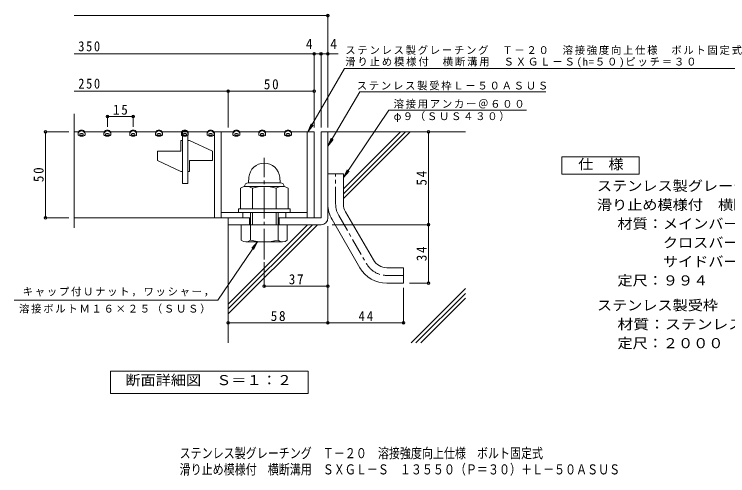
# Model space of a CAD drawing. Units: millimetres on the paper, enlarged 10 times, with parts at other scales. Extents: x -1294 to 1850, y -1371 to 1147.
# Drawn here: x -1294 to 779, y -1371 to -29 of the extents above; entities that cross this region are included whole.
import ezdxf
from ezdxf.enums import TextEntityAlignment as Align

# ---------------------------------------------------------------- set-up
doc = ezdxf.new("R2010")
doc.units = ezdxf.units.MM
doc.header["$LTSCALE"] = 10
doc.header["$PDMODE"] = 32
doc.header["$PDSIZE"] = 8
doc.linetypes.add('CHAIN1', pattern=[8, 5, -1, 1, -1])
doc.linetypes.add('CHAIN2', pattern=[12, 9, -1, 1, -1])
for name, color, linetype, lineweight in [('D-0', 3, 'Continuous', 9), ('D-1', 2, 'Continuous', 9), ('D-2', 3, 'Continuous', 9), ('D-4', 7, 'Continuous', 9), ('D-5', 7, 'Continuous', 9), ('D-6', 6, 'Continuous', 9), ('F-5_F-5ﾚｲﾔ', 2, 'Continuous', 9)]:
    doc.layers.add(name, color=color, linetype=linetype, lineweight=lineweight)
doc.layers.add('F-0_F-0ﾚｲﾔ', color=6, linetype='Continuous')
doc.styles.add('ＭＳ ゴシック', font='')
doc.styles.get('ＭＳ ゴシック').set_extended_font_data('MS Gothic')

msp = doc.modelspace()

# ---------------------------------------------------------------- linework, layer by layer
at = {"layer": 'D-0', "color": 7}
for p, q in [((-1023.75, -355.84), (-1023.75, -323.3)), ((-1023.75, -326.3), (-948.76, -326.3)), ((-948.76, -355.84), (-948.76, -323.3))]:
    msp.add_line(p, q, dxfattribs=at)
at = {"layer": 'D-0'}
for p, q in [((-1108.12, -370.74), (-1120.45, -370.74)), ((-1033.12, -370.74), (-1089.41, -370.74)), ((-958.12, -370.74), (-1014.41, -370.74)), ((-883.12, -370.74), (-939.41, -370.74)), ((-808.12, -370.74), (-864.41, -370.74)), ((-805.28, -520.74), (-805.28, -370.74)), ((-805.28, -370.74), (-790.28, -370.74)), ((-790.28, -370.74), (-790.28, -520.74)), ((-733.12, -370.74), (-789.41, -370.74)), ((-658.12, -370.74), (-714.41, -370.74)), ((-583.12, -370.74), (-639.41, -370.74)), ((-508.12, -370.74), (-564.41, -370.74)), ((-422.78, -370.74), (-489.41, -370.74)), ((-1108.77, -379.45), (-1108.77, -374.98)), ((-1103.77, -380.18), (-1103.77, -376.91)), ((-1093.77, -380.18), (-1093.77, -376.91)), ((-1088.77, -379.45), (-1088.77, -374.98)), ((-1033.77, -379.45), (-1033.77, -374.98)), ((-1028.77, -380.18), (-1028.77, -376.91)), ((-1018.77, -380.18), (-1018.77, -376.91)), ((-1013.77, -379.45), (-1013.77, -374.98)), ((-958.77, -379.45), (-958.77, -374.98)), ((-953.77, -380.18), (-953.77, -376.91)), ((-943.77, -380.18), (-943.77, -376.91)), ((-938.77, -379.45), (-938.77, -374.98)), ((-883.77, -379.45), (-883.77, -374.98)), ((-878.77, -380.18), (-878.77, -376.91)), ((-868.77, -380.18), (-868.77, -376.91)), ((-863.77, -379.45), (-863.77, -374.98)), ((-808.77, -379.45), (-808.77, -374.98)), ((-803.77, -380.18), (-803.77, -376.91)), ((-793.77, -380.18), (-793.77, -376.91)), ((-788.77, -379.45), (-788.77, -374.98)), ((-733.77, -379.45), (-733.77, -374.98)), ((-728.77, -380.18), (-728.77, -376.91)), ((-718.77, -380.18), (-718.77, -376.91)), ((-713.77, -379.45), (-713.77, -374.98)), ((-658.77, -379.45), (-658.77, -374.98)), ((-653.77, -380.18), (-653.77, -376.91)), ((-643.77, -380.18), (-643.77, -376.91)), ((-638.77, -379.45), (-638.77, -374.98)), ((-583.77, -379.45), (-583.77, -374.98)), ((-578.77, -380.18), (-578.77, -376.91)), ((-568.77, -380.18), (-568.77, -376.91)), ((-563.77, -379.45), (-563.77, -374.98)), ((-508.77, -379.45), (-508.77, -374.98)), ((-503.77, -380.18), (-503.77, -376.91)), ((-493.77, -380.18), (-493.77, -376.91)), ((-488.77, -379.45), (-488.77, -374.98)), ((-805.28, -395.74), (-810.28, -395.74)), ((-810.28, -426.99), (-810.28, -395.74)), ((-785.28, -395.74), (-790.28, -395.74)), ((-785.28, -395.74), (-717.78, -426.99)), ((-810.28, -426.99), (-877.78, -426.99)), ((-877.78, -454.49), (-877.78, -426.99)), ((-717.78, -454.49), (-717.78, -426.99)), ((-785.28, -454.49), (-785.28, -485.74)), ((-717.78, -454.49), (-785.28, -454.49)), ((-790.28, -485.74), (-785.28, -485.74)), ((-805.28, -520.74), (-790.28, -520.74))]:
    msp.add_line(p, q, dxfattribs=at)
at = {"layer": 'D-0', "color": 2}
for p, q in [((-612.61, -502.82), (-614.03, -519.06)), ((-522.95, -502.82), (-521.53, -519.06)), ((-637.03, -534.38), (-637.03, -594.24)), ((-619.72, -529.24), (-515.85, -529.24)), ((-520.78, -519.06), (-614.78, -519.06)), ((-602.41, -534.38), (-602.41, -594.24)), ((-533.16, -534.38), (-533.16, -594.24)), ((-498.53, -534.38), (-498.53, -594.24)), ((-607.78, -685.67), (-607.78, -605.74)), ((-602.37, -640.74), (-602.37, -605.74)), ((-533.2, -640.74), (-533.2, -605.74)), ((-527.78, -685.67), (-527.78, -605.74)), ((-500.91, -640.74), (-634.66, -640.74)), ((-634.66, -685.67), (-634.66, -640.74)), ((-500.91, -685.67), (-500.91, -640.74)), ((-514.35, -690.74), (-621.22, -690.74))]:
    msp.add_line(p, q, dxfattribs=at)
at = {"layer": 'D-0'}
msp.add_lwpolyline([(-877.78, -454.49), (-810.28, -485.74), (-805.28, -485.74)], dxfattribs=at)
for centre, radius, start, end in [((-1098.77, -379.49), 11.25, 31.00233, 148.99767), ((-1098.77, -376.99), 11.25, 33.74878, 146.25122), ((-1023.77, -379.49), 11.25, 31.00233, 148.99767), ((-1023.77, -376.99), 11.25, 33.74878, 146.25122), ((-948.77, -379.49), 11.25, 31.00233, 148.99767), ((-948.77, -376.99), 11.25, 33.74861, 146.25139), ((-873.77, -379.49), 11.25, 31.00233, 148.99767), ((-873.77, -376.99), 11.25, 33.74861, 146.25139), ((-798.77, -379.49), 11.25, 31.00233, 148.99767), ((-798.77, -376.99), 11.25, 33.74861, 146.25139), ((-723.77, -379.49), 11.25, 31.00233, 148.99767), ((-723.77, -376.99), 11.25, 33.74861, 146.25139), ((-648.77, -379.49), 11.25, 31.00233, 148.99767), ((-648.77, -376.99), 11.25, 33.74861, 146.25139), ((-573.77, -379.49), 11.25, 31.00233, 148.99767), ((-573.77, -376.99), 11.25, 33.74861, 146.25139), ((-498.77, -379.49), 11.25, 31.00233, 148.99767), ((-498.77, -376.99), 11.25, 33.74861, 146.25139), ((-1106.27, -374.98), 2.5, 148.99734, 180), ((-1106.27, -379.45), 2.5, 180, 250.5285), ((-1098.77, -358.24), 25, 250.52866, 289.47134), ((-1098.77, -386.99), 11.25, 63.6122, 116.3878), ((-1098.77, -358.24), 22.5, 257.16035, 282.83965), ((-1091.27, -379.45), 2.5, 289.4715, 0), ((-1091.27, -374.98), 2.5, 0, 31.00266), ((-1031.27, -374.98), 2.5, 148.99734, 180), ((-1031.27, -379.45), 2.5, 180, 250.5285), ((-1023.77, -358.24), 25, 250.52866, 289.47134), ((-1023.77, -386.99), 11.25, 63.6122, 116.3878), ((-1023.77, -358.24), 22.5, 257.16035, 282.83965), ((-1016.27, -379.45), 2.5, 289.4715, 0), ((-1016.27, -374.98), 2.5, 0, 31.00266), ((-956.27, -374.98), 2.5, 148.99734, 180), ((-956.27, -379.45), 2.5, 180, 250.5285), ((-948.77, -358.24), 25, 250.52866, 289.47134), ((-948.77, -386.99), 11.25, 63.6122, 116.3878), ((-948.77, -358.24), 22.5, 257.16035, 282.83965), ((-941.27, -379.45), 2.5, 289.4715, 0), ((-941.27, -374.98), 2.5, 0, 31.00266), ((-881.27, -374.98), 2.5, 148.99734, 180), ((-881.27, -379.45), 2.5, 180, 250.5285), ((-873.77, -358.24), 25, 250.52866, 289.47134), ((-873.77, -386.99), 11.25, 63.6122, 116.3878), ((-873.77, -358.24), 22.5, 257.16035, 282.83965), ((-866.27, -379.45), 2.5, 289.4715, 0), ((-866.27, -374.98), 2.5, 0, 31.00266), ((-806.27, -374.98), 2.5, 148.99734, 180), ((-806.27, -379.45), 2.5, 180, 250.5285), ((-798.77, -358.24), 25, 250.52866, 289.47134), ((-798.77, -386.99), 11.25, 63.6122, 116.3878), ((-798.77, -358.24), 22.5, 257.16035, 282.83965), ((-791.27, -379.45), 2.5, 289.4715, 0), ((-791.27, -374.98), 2.5, 0, 31.00266), ((-731.27, -374.98), 2.5, 148.99734, 180), ((-731.27, -379.45), 2.5, 180, 250.5285), ((-723.77, -358.24), 25, 250.52866, 289.47134), ((-723.77, -386.99), 11.25, 63.6122, 116.3878), ((-723.77, -358.24), 22.5, 257.16035, 282.83965), ((-716.27, -379.45), 2.5, 289.4715, 0), ((-716.27, -374.98), 2.5, 0, 31.00266), ((-656.27, -374.98), 2.5, 148.99734, 180), ((-656.27, -379.45), 2.5, 180, 250.5285), ((-648.77, -358.24), 25, 250.52866, 289.47134), ((-648.77, -386.99), 11.25, 63.6122, 116.3878), ((-648.77, -358.24), 22.5, 257.16035, 282.83965), ((-641.27, -379.45), 2.5, 289.4715, 0), ((-641.27, -374.98), 2.5, 0, 31.00266), ((-581.27, -374.98), 2.5, 148.99734, 180), ((-581.27, -379.45), 2.5, 180, 250.5285), ((-573.77, -358.24), 25, 250.52866, 289.47134), ((-573.77, -386.99), 11.25, 63.6122, 116.3878), ((-573.77, -358.24), 22.5, 257.16035, 282.83965), ((-566.27, -379.45), 2.5, 289.4715, 0), ((-566.27, -374.98), 2.5, 0, 31.00266), ((-506.27, -374.98), 2.5, 148.99734, 180), ((-506.27, -379.45), 2.5, 180, 250.5285), ((-498.77, -358.24), 25, 250.52866, 289.47134), ((-498.77, -386.99), 11.25, 63.6122, 116.3878), ((-498.77, -358.24), 22.5, 257.16035, 282.83965), ((-491.27, -379.45), 2.5, 289.4715, 0), ((-491.27, -374.98), 2.5, 0, 31.00266)]:
    msp.add_arc(centre, radius, start, end, dxfattribs=at)
at = {"layer": 'D-0', "color": 2}
for centre, radius, start, end in [((-567.78, -506.74), 45, 5.00005, 174.99995), ((-619.72, -560.98), 31.74, 56.94844, 123.05156), ((-614.78, -529.56), 10.5, 90, 180.92122), ((-567.78, -648.51), 119.27, 73.12328, 106.87672), ((-515.85, -560.98), 31.74, 56.94844, 123.05156), ((-520.78, -529.56), 10.5, 359.07878, 90), ((-621.22, -670.39), 20.35, 228.67599, 311.32457), ((-567.78, -530.33), 160.41, 255.5598, 284.43997), ((-514.35, -670.39), 20.35, 228.67549, 311.32401)]:
    msp.add_arc(centre, radius, start, end, dxfattribs=at)
at = {"layer": 'D-0', "color": 7}
for p in [(-1023.75, -326.3), (-948.76, -326.3)]:
    msp.add_point(p, dxfattribs=at)
at = {"layer": 'D-1'}
for p, q in [((-402.78, -370.74), (-382.78, -370.74)), ((-402.78, -370.74), (-402.78, -620.74)), ((-382.78, -370.74), (-382.78, -620.74)), ((-382.78, -492.74), (-337.78, -492.74)), ((-337.78, -492.74), (-337.78, -580.67)), ((-642.78, -594.24), (-492.78, -594.24)), ((-642.78, -605.74), (-642.78, -594.24)), ((-492.78, -605.74), (-492.78, -594.24)), ((-672.78, -620.74), (-672.78, -640.74)), ((-607.78, -620.74), (-672.78, -620.74)), ((-630.28, -620.74), (-630.28, -605.74)), ((-611.12, -640.74), (-611.12, -620.74)), ((-402.78, -620.74), (-527.78, -620.74)), ((-524.45, -640.74), (-524.45, -620.74)), ((-505.28, -620.74), (-505.28, -605.74)), ((-331.74, -603.19), (-250.78, -743.26)), ((-402.78, -640.74), (-672.78, -640.74)), ((-370.7, -625.71), (-289.74, -765.78)), ((-162.78, -765.74), (-211.82, -765.74)), ((-162.78, -810.74), (-162.78, -765.74)), ((-162.78, -810.74), (-211.82, -810.74))]:
    msp.add_line(p, q, dxfattribs=at)
at = {"layer": 'D-1', "linetype": 'CHAIN2'}
msp.add_line((-567.78, -742.42), (-567.78, -446.74), dxfattribs=at)
at = {"layer": 'D-1', "linetype": 'CHAIN1'}
for p, q in [((-360.28, -580.67), (-360.28, -492.74)), ((-351.22, -614.45), (-270.26, -754.52)), ((-211.82, -788.24), (-162.78, -788.24))]:
    msp.add_line(p, q, dxfattribs=at)
at = {"layer": 'D-1'}
for centre, radius, start, end in [((-292.78, -580.67), 90, 180, 210.02957), ((-292.78, -580.67), 45, 180, 210.02916), ((-402.78, -620.74), 20, 270, 0), ((-211.82, -720.74), 45, 210.02936, 270), ((-211.82, -720.74), 90, 210.02953, 270)]:
    msp.add_arc(centre, radius, start, end, dxfattribs=at)
at = {"layer": 'D-1', "linetype": 'CHAIN1'}
for centre, start, end in [((-292.78, -580.67), 180, 210.02953), ((-211.82, -720.74), 210.0295, 270)]:
    msp.add_arc(centre, 67.5, start, end, dxfattribs=at)
at = {"layer": 'D-2'}
for p, q in [((-1120.45, -649.54), (-1120.45, -318.65)), ((-712.78, -370.74), (-712.78, -620.74)), ((-692.78, -370.74), (-692.78, -620.74)), ((-442.78, -370.74), (-442.78, -620.74)), ((-422.78, -370.74), (-422.78, -620.74)), ((-1120.45, -620.74), (-607.78, -620.74)), ((-692.78, -605.74), (-442.78, -605.74)), ((-527.78, -620.74), (-422.78, -620.74))]:
    msp.add_line(p, q, dxfattribs=at)
at = {"layer": 'D-4'}
for p, q in [((-1120.45, -32.87), (-382.78, -32.87)), ((-382.78, -357.78), (-382.78, -29.87)), ((-1120.45, -143.57), (-422.78, -143.57)), ((-422.78, -357.78), (-422.78, -140.57)), ((-422.78, -143.57), (-407.78, -143.57)), ((-407.78, -143.57), (-353.42, -143.57)), ((-402.78, -357.78), (-402.78, -140.57)), ((-1120.45, -252.32), (-672.78, -252.32)), ((-672.78, -357.78), (-672.78, -249.32)), ((-672.78, -252.32), (-422.78, -252.32)), ((-1135.45, -370.74), (-1206.78, -370.74)), ((-1203.78, -620.74), (-1203.78, -370.74)), ((-90.48, -640.74), (-90.48, -370.74)), ((-382.78, -412.4), (-373.06, -389.37)), ((-382.78, -412.4), (-367.43, -392.67)), ((-337.78, -503.73), (-326.61, -481.36)), ((-337.78, -503.73), (-321.21, -485.02)), ((-1135.45, -620.74), (-1206.78, -620.74)), ((-370.28, -640.74), (-87.48, -640.74)), ((-90.48, -810.74), (-90.48, -640.74)), ((-382.78, -644.55), (-382.78, -929.25)), ((-567.78, -749.37), (-567.78, -822.39)), ((-567.78, -819.39), (-382.78, -819.39)), ((-162.78, -824.44), (-162.78, -929.25)), ((-145.64, -810.74), (-87.48, -810.74))]:
    msp.add_line(p, q, dxfattribs=at)
msp.add_lwpolyline([(-672.78, -926.25), (-382.78, -926.25), (-162.78, -926.25)], dxfattribs=at)
for p in [(-382.78, -32.87), (-422.78, -143.57), (-402.78, -143.57), (-382.78, -143.57), (-672.78, -252.32), (-422.78, -252.32), (-1203.78, -370.74), (-90.48, -370.74), (-1203.78, -620.74), (-90.48, -640.74), (-90.48, -810.74), (-567.78, -819.39), (-382.78, -819.39), (-672.78, -926.25), (-382.78, -926.25), (-162.78, -926.25)]:
    msp.add_point(p, dxfattribs=at)
at = {"layer": 'D-5'}
for p, q in [((-441.08, -370.74), (-334.66, -186.4)), ((-334.66, -186.4), (834.99, -186.4)), ((-382.78, -412.4), (-290.38, -254.8)), ((-290.38, -254.8), (250.6, -254.8)), ((-205.52, -307.89), (-337.78, -503.73)), ((-205.52, -307.89), (194, -307.89)), ((-441.08, -370.74), (-431.52, -347.64)), ((-441.08, -370.74), (-425.87, -350.91)), ((-587.53, -690.74), (-703.23, -860.01)), ((-587.53, -690.74), (-604.21, -709.36)), ((-587.53, -690.74), (-598.82, -713.04)), ((-703.23, -860.01), (-1294.4, -860.01))]:
    msp.add_line(p, q, dxfattribs=at)
msp.add_lwpolyline([(-1014.78, -1132.07), (-1014.78, -1067.07), (-439.78, -1067.07), (-439.78, -1132.07)], close=True, dxfattribs=at)
at = {"layer": 'D-6'}
for p, q in [((-382.78, -370.74), (17.22, -370.74)), ((-337.78, -536.7), (-171.82, -370.74)), ((-337.78, -564.98), (-143.54, -370.74)), ((-337.78, -550.84), (-157.68, -370.74)), ((-672.78, -640.74), (-672.78, -984.73)), ((-672.78, -871.7), (-441.82, -640.74)), ((-672.78, -885.84), (-427.68, -640.74)), ((-672.78, -899.98), (-413.54, -640.74)), ((-141.3, -984.73), (17.22, -826.21)), ((-127.16, -984.73), (17.22, -840.35)), ((-113.02, -984.73), (17.22, -854.49))]:
    msp.add_line(p, q, dxfattribs=at)
at = {"layer": 'F-5_F-5ﾚｲﾔ', "color": 7}
msp.add_lwpolyline([(296.96, -493.42), (296.96, -443.42), (521.96, -443.42), (521.96, -493.42)], close=True, dxfattribs=at)

# ---------------------------------------------------------------- texts
at = {"layer": 'D-0', "color": 2, "insert": (-1007.5, -321.3), "char_height": 29.33, "attachment_point": 7, "style": 'ＭＳ ゴシック'}
msp.add_mtext('\\T1.27;\\W0.95;15', dxfattribs=at)
at = {"layer": 'D-4', "color": 2, "style": 'ＭＳ ゴシック'}
for p in [(-447.12, -138.57), (-376.17, -138.57)]:
    msp.add_text('4', height=29.33, dxfattribs=at).set_placement(p, align=Align.BOTTOM_LEFT)
at = {"layer": 'D-4', "color": 2, "char_height": 29.33, "attachment_point": 7, "style": 'ＭＳ ゴシック'}
for s, insert in [('\\T1.27;\\W0.9;350', (-1108.42, -136.99)), ('\\T1.27;\\W0.9;250', (-1108.42, -245.47)), ('\\T1.27;\\W0.95;50', (-569.03, -247.32)), ('\\T1.27;\\W0.95;37', (-496.53, -814.39)), ('\\T1.27;\\W0.95;58', (-549.03, -921.25)), ('\\T1.27;\\W0.95;44', (-294.03, -921.25))]:
    msp.add_mtext(s, dxfattribs=dict(at, insert=insert))
at = {"layer": 'D-4', "color": 2, "char_height": 29.33, "attachment_point": 7, "rotation": 90, "style": 'ＭＳ ゴシック'}
for s, insert in [('\\T1.27;\\W0.95;50', (-1208.78, -516.99)), ('\\T1.27;\\W0.95;54', (-95.48, -526.99)), ('\\T1.27;\\W0.95;34', (-95.48, -746.99))]:
    msp.add_mtext(s, dxfattribs=dict(at, insert=insert))
at = {"layer": 'D-5', "color": 2, "style": 'ＭＳ ゴシック', "width": 1.1}
msp.add_text('断面詳細図\u3000Ｓ＝１：２', height=29.33, dxfattribs=at).set_placement((-971.35, -1116.1), align=Align.BOTTOM_LEFT)
at = {"layer": 'D-5', "char_height": 21.99, "attachment_point": 7, "style": 'ＭＳ ゴシック'}
for s, insert in [('\\T1.17;ステンレス製グレーチング\u3000Ｔ－２０\u3000溶接強度向上仕様\u3000ボルト固定式', (-332.25, -147.08)), ('\\T1.18;滑り止め模様付\u3000横断溝用\u3000ＳＸＧＬ－Ｓ(h=５０)ピッチ＝３０', (-332.25, -183.73)), ('\\T1.17;ステンレス製受枠Ｌ－５０ＡＳＵＳ', (-299.03, -250.04)), ('\\T1.17;溶接用アンカー＠６００', (-191.87, -303.23)), ('\\T1.17;φ９（ＳＵＳ４３０）', (-191.87, -342.55)), ('\\T1.17;キャップ付Ｕナット，ワッシャー，', (-1269.83, -849.62)), ('\\T1.17;溶接ボルトＭ１６×２５（ＳＵＳ）', (-1280.42, -899.11))]:
    msp.add_mtext(s, dxfattribs=dict(at, insert=insert))
at = {"layer": 'F-0_F-0ﾚｲﾔ', "style": 'ＭＳ ゴシック', "width": 0.8}
msp.add_text('滑り止め模様付\u3000横断溝用\u3000ＳＸＧＬ－Ｓ\u3000１３５５０（Ｐ＝３０）＋Ｌ－５０ＡＳＵＳ', height=29.33, dxfattribs=at).set_placement((-813.75, -1375.67), align=Align.BOTTOM_LEFT)
at = {"layer": 'F-5_F-5ﾚｲﾔ', "style": 'ＭＳ ゴシック'}
for s, width, p in [('仕\u3000様', 1.1, (344.46, -488.42)), ('ステンレス製グレーチング\u3000Ｔ－２０\u3000溶接強度向上仕様\u3000ボルト固定式', 1.1, (399.05, -551.34)), ('滑り止め模様付\u3000横断溝用\u3000ＳＸＧＬ－Ｓ\u3000１３５５０（Ｐ＝３０）', 1.1, (399.05, -606.34)), ('材質：メインバー\u3000ＦＢ４×５０（ＳＵＳ３０４）', 1.1, (458.76, -661.34)), ('\u3000\u3000\u3000クロスバー\u3000ＦＢ３×３０（ＳＵＳ３０４）', 1.1, (458.76, -716.34)), ('\u3000\u3000\u3000サイドバー\u3000ＦＢ４×５０（ＳＵＳ３０４）', 1.1, (458.76, -771.34)), ('定尺：９９４', 1.1, (458.76, -826.34)), ('ステンレス製受枠\u3000Ｌ－５０ＡＳＵＳ', 1.1, (399.05, -898.68)), ('材質：ステンレス鋼板ｔ＝４．０（ＳＵＳ３０４）', 1.15, (458.76, -953.68)), ('定尺：２０００', 1.1, (458.76, -1008.68))]:
    msp.add_text(s, height=29.33, dxfattribs=dict(at, width=width)).set_placement(p, align=Align.BOTTOM_LEFT)
at = {"layer": 'F-5_F-5ﾚｲﾔ', "color": 6, "style": 'ＭＳ ゴシック', "width": 0.8}
msp.add_text('ステンレス製グレーチング\u3000Ｔ－２０\u3000溶接強度向上仕様\u3000ボルト固定式', height=29.33, dxfattribs=at).set_placement((-813.75, -1328.52), align=Align.BOTTOM_LEFT)

doc.saveas('drawing.dxf')
